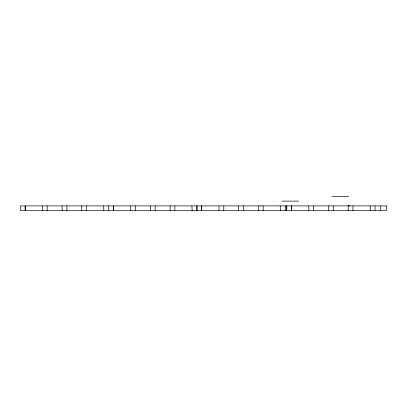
<?xml version="1.0" encoding="UTF-8"?>
<svg xmlns="http://www.w3.org/2000/svg" width="407" height="407" viewBox="0 0 407 407"><rect width="100%" height="100%" fill="white"/><g stroke="black" fill="none" stroke-linecap="round" stroke-linejoin="round"><path stroke-width="0.61" d="M25.132 210.668L25.132 205.891L25.387 210.668M108.644 210.668L108.644 205.891M113.426 210.668L113.426 205.891L113.68 210.668M285.231 210.668L285.231 205.891M370.243 210.668L370.243 205.891M375.025 210.668L375.025 205.891M380.764 210.668L380.764 205.886M331.807 196.327L348.641 196.327M281.766 201.109L298.667 201.109M260.246 205.891L260.643 205.891M348.499 205.891L350.112 205.891M280.199 205.891L280.454 210.668L280.199 210.668M191.906 205.891L192.16 210.668L191.906 210.668M103.612 205.891L103.866 210.668L103.612 210.668M352.95 205.891L352.95 210.668M348.173 205.891L348.173 210.668M333.267 205.891L333.267 210.668M328.49 205.891L328.49 210.668M313.583 205.891L313.583 210.668M308.806 205.891L308.806 210.668M263.161 205.891L263.161 210.668M258.379 205.891L258.379 210.668M243.478 205.891L243.478 210.668M238.695 205.891L238.695 210.668M223.794 205.891L223.794 210.668M219.012 205.891L219.012 210.668M174.868 205.891L174.868 210.668M170.09 205.891L170.09 210.668M155.184 205.891L155.184 210.668M150.407 205.891L150.407 210.668M135.5 205.891L135.5 210.668M130.723 205.891L130.723 210.668M86.574 205.891L86.574 210.668M81.792 205.891L81.792 210.668M66.89 205.891L66.89 210.668M62.108 205.891L62.108 210.668M47.207 205.891L47.207 210.668M42.425 205.891L42.425 210.668M196.942 205.891L196.942 210.668L196.937 205.891M201.719 205.891L201.719 210.668L201.719 205.891M286.732 205.891L286.732 210.668L286.726 205.891M291.514 205.891L291.514 210.668L291.514 205.891M386.65 205.886L386.65 210.668L20.35 210.668L20.355 205.891L386.65 205.886"/></g></svg>
